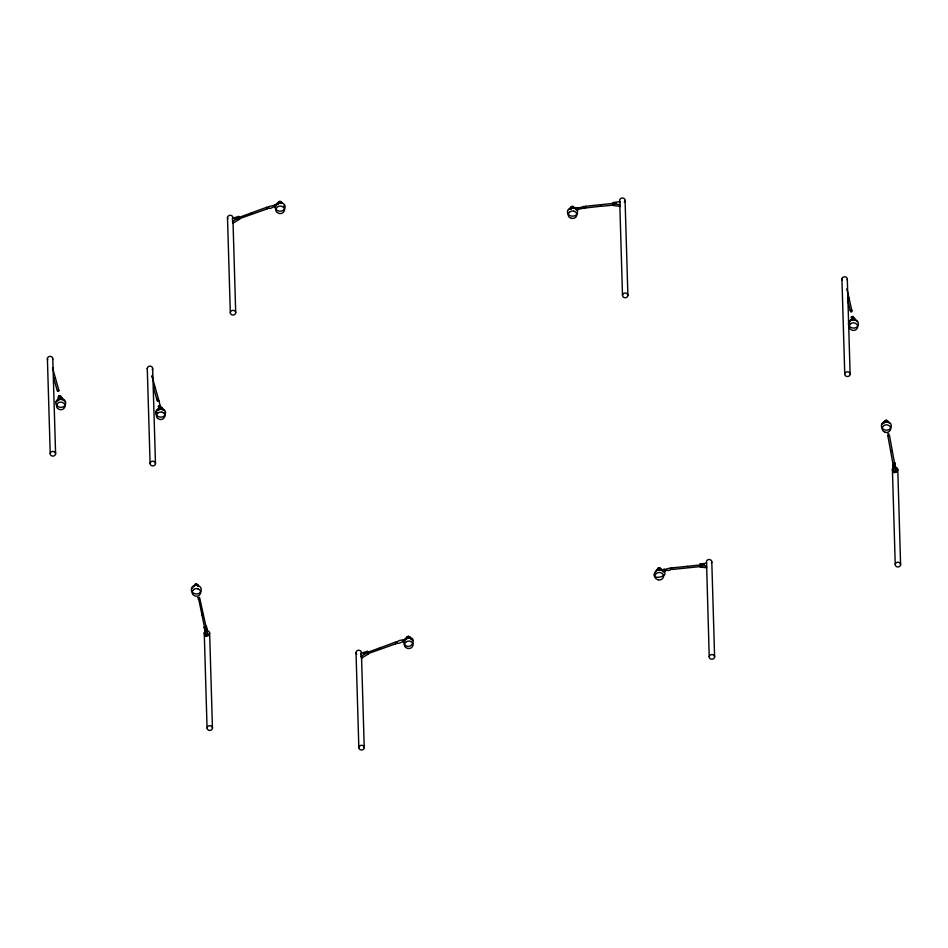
<?xml version="1.0" encoding="UTF-8"?>
<svg xmlns="http://www.w3.org/2000/svg" width="948" height="948" viewBox="0 0 948 948"><rect width="100%" height="100%" fill="white"/><g stroke="black" fill="none" stroke-linecap="round" stroke-linejoin="round"><path stroke-width="1.42" d="M60.198 398.231L62.213 398.231A2.026 1.766 -1.7 0 1 62.746 399.523M395.399 642.163L395.778 643.822L395.399 642.163L363.368 653.919M601.174 206.202L585.603 207.956L585.319 207.138M266.886 207.197L267.253 208.856L266.909 207.221L234.843 218.952M585.603 207.956L585.236 206.297L616.117 203.109M704.305 564.558L671.931 567.899L672.322 569.452L701.816 566.418M276.674 204.519L274.482 205.017L275.027 207.363C275.892 204.27 269.979 210.183 268.722 208.086M403.528 641.915C403.587 638.383 397.876 640.753 396.88 642.057C397.342 646.631 405.306 637.637 404.121 644.059C410.875 652.425 418.921 636.001 407.391 637.696C403.919 637.009 403.303 645.47 403.019 639.924C403.03 641.026 405.282 638.869 406.289 639.236M397.259 643.265L396.892 641.678M584.122 208.098L583.755 206.451L584.122 208.098L577.901 209.413L577.498 207.553L577.996 209.97L577.913 208.987M583.731 206.557L577.735 208.193M670.651 568.362L670.864 569.357M277.669 204.507L278.487 202.114A2.026 1.766 -1.7 0 1 280.49 201.663L281.402 202.149A2.145 1.872 -1.7 0 1 281.994 203.453M406.396 638.371L407.012 637.08A2.026 1.766 -1.7 0 1 409.003 636.629L409.927 637.115A2.145 1.872 -1.7 0 1 410.52 638.419M661.159 570.412L659.725 568.148A2.026 1.766 -1.7 0 0 657.734 568.599L657.189 569.416A2.145 1.872 -1.7 0 0 657.177 570.364M277.823 204.567L277.871 203.405M53.716 378.181L55.34 377.754L58.705 389.592L58.101 390.114L57.081 390.019L53.716 378.181L55.375 377.861L52.555 367.99M152.036 376.38L158.577 399.381L156.953 399.582M205.396 631.593L198.653 598.852M199.483 598.686L199.495 599.42L198.251 599.302M850.19 310.529L851.849 310.257L850.226 310.636L847.749 300.006M851.825 310.375L847.133 289.981M893.466 466.677L887.802 435.464M888.809 434.99L889.2 435.642L887.778 435.57M158.873 400.601L157.238 400.814L158.873 400.601L160.248 405.863L159.217 406.455L158.826 405.839M276.058 208.844L277.219 207.174A4.385 3.828 -1.7 0 1 281.414 206.226L283.334 207.197A4.23 3.697 -1.7 0 1 284.388 210.8L283.227 212.482A4.385 3.828 -1.7 0 1 279.032 213.43L277.112 212.459A4.385 3.828 -1.7 0 1 275.987 208.702M276.52 204.661L276.081 205.515A3.946 3.448 -1.7 0 0 275.927 206.427M404.606 640.481L405.708 638.905A4.183 3.662 -1.7 0 1 409.69 637.992L411.503 638.905A3.946 3.448 -1.7 0 1 412.534 640.481M655.317 572.035L656.407 570.459A4.183 3.662 -1.7 0 1 658.268 569.547M56.916 401.395L58.041 399.831A3.946 3.448 -1.7 0 1 59.89 398.978M192.432 588.056L192.882 587.203M56.714 404.772L57.911 403.125A4.23 3.697 -1.7 0 1 62.082 402.308L63.954 403.35A4.385 3.828 -1.7 0 1 64.867 407.048L63.67 408.695A4.23 3.697 -1.7 0 1 59.499 409.524L57.638 408.469A4.23 3.697 -1.7 0 1 56.785 404.926M156.598 414.56L157.783 412.913M158.766 408.292L158.529 408.718A2.026 1.766 -1.7 0 0 158.648 410.093M882.493 424.147L883.678 422.618M851.6 319.18L851.34 319.594A2.026 1.766 -1.7 0 0 851.221 320.057M851.766 319.168L851.541 319.547A1.742 1.517 -1.7 0 0 851.434 319.95M274.636 205.278L268.343 206.676L268.734 208.299M893.822 467.838L894.343 468.407M278.38 202.445L278.676 202.114A1.742 1.517 -1.7 0 1 280.418 201.711L281.224 202.149A1.943 1.695 -1.7 0 1 281.746 203.322M573.279 208.193A1.244 1.09 -1.7 0 0 573.042 206.474A1.244 1.09 -1.7 0 0 571.206 207.126L570.684 207.813A1.943 1.695 -1.7 0 0 570.862 209.058M569.535 212.091L568.373 213.762A4.23 3.697 -1.7 0 0 569.428 217.376L571.348 218.348M575.543 217.4L576.704 215.717A4.23 3.697 -1.7 0 0 575.649 212.103L573.73 211.131M405.732 642.14L404.583 643.81A4.23 3.697 -1.7 0 0 405.626 647.425L407.545 648.396A4.385 3.828 -1.7 0 0 411.752 647.448L412.901 645.778A4.23 3.697 -1.7 0 0 411.859 642.163L409.939 641.192A4.23 3.697 -1.7 0 0 405.922 642.128M157.238 410.342L157.913 409.619A3.946 3.448 -1.7 0 1 161.847 408.849L163.601 409.856A4.183 3.662 -1.7 0 1 164.205 410.614M193.558 589.609L192.361 591.268A4.385 3.828 -1.7 0 0 193.285 594.953L195.146 596.008A4.23 3.697 -1.7 0 0 199.317 595.19L200.514 593.543A4.385 3.828 -1.7 0 0 199.601 589.846L197.729 588.791M59.238 398.136L58.646 398.93A2.026 1.766 -1.7 0 0 58.551 399.392M59.38 398.184L58.847 398.871A1.742 1.517 -1.7 0 0 58.8 399.689M850.818 320.471L849.633 322A4.183 3.662 -1.7 0 0 849.42 322.924M850.688 323.754L849.432 325.365A4.385 3.828 -1.7 0 0 850.19 329.086L852.015 330.2A4.23 3.697 -1.7 0 0 856.222 329.513L857.478 327.901A4.385 3.828 -1.7 0 0 856.719 324.18L854.895 323.067A4.385 3.828 -1.7 0 0 850.498 323.766M612.894 203.702L613.38 202.517L619.838 201.64L620.442 206.439L613.403 205.479L612.894 203.702L619.933 204.673M613.403 205.479L613.392 203.239M706.13 566.086L706.651 567.864L700.134 566.975L699.612 565.198L700.098 564.013L706.556 563.124L709.223 656.869M851.814 316.727L852.418 317.331L852.809 316.502M887.743 433.757L888.347 434.362L888.738 433.532M158.766 405.732L159.074 409.406M851.754 316.62L851.375 317.568L853.461 317.236L852.785 316.383M232.414 221.429L239.299 217.305L239.808 219.083L232.935 223.207L232.331 218.407L238.754 216.345L239.299 217.305M360.939 656.395L367.824 652.271L368.334 654.049L361.449 658.173L360.844 653.373L367.279 651.312L368.334 654.049M891.037 450.75C889.497 452.137 893.774 451.177 891.677 450.608M850.854 311.228C849.372 312.2 852.916 312.082 851.861 311.122M237.972 219.213L267.253 208.856M367.883 653.682L395.778 643.822M60.316 397.425L60.34 397.413A1.244 1.09 -1.7 0 1 61.857 398.527M60.34 398.006L60.364 398.006A1.244 1.09 -1.7 0 1 61.727 398.563M848.045 298.17L848.851 298.146M276.674 204.661L274.529 204.958L274.932 206.806M274.505 205.574L276.129 205.195M575.27 208.122L577.451 207.624L575.27 208.264M577.474 208.169L575.851 208.548L576.372 210.338M662.569 570.032L670.473 567.947M663.09 571.834L664.714 571.454C663.387 569.132 668.838 571.668 670.852 569.594M403.03 640.54L404.642 640.161M58.527 396.916L60.589 396.513C59.807 393.858 56.37 398.16 59.191 399.618A3.211 2.808 -1.7 0 1 60.032 399.452M58.883 398.338L60.945 397.935C62.248 404.038 59.274 390.161 61.3 398.847M158.399 406.704L160.473 406.289L159.797 405.46M158.754 408.126L160.828 407.723L161.136 409.465M204.258 627.446L206.391 626.427L207.908 635.717L205.858 636.12L204.258 627.446L206.415 627.138L206.391 626.427M205.74 635.48L207.79 635.077M851.671 319.014L853.757 318.67A1.398 1.221 -1.7 0 1 854.338 318.978M892.755 463.904L894.876 462.944L896.156 472.282L894.094 472.614L892.755 463.904L894.9 463.667L894.876 462.944M893.988 471.974L896.061 471.642M157.735 399.12L158.577 399.381M613.7 205.064L601.162 206.332L600.783 204.649L601.008 205.254M60.779 398.184L60.103 398.634L61.075 398.634M699.612 565.198L706.651 566.157M853.508 318.386L854.93 319.014A2.026 1.766 -1.7 0 1 855.392 319.855M282.149 203.382L281.165 203.026A4.183 3.662 -1.7 0 0 277.183 203.939M660.4 569.547L662.214 570.459A3.946 3.448 -1.7 0 1 662.853 571.194M658.066 579.844L656.146 578.873A4.23 3.697 -1.7 0 1 655.104 575.258L656.253 573.587A4.385 3.828 -1.7 0 1 660.46 572.628L662.379 573.599A4.23 3.697 -1.7 0 1 663.422 577.214L662.273 578.884A4.23 3.697 -1.7 0 1 658.244 579.785M161.966 412.084L163.826 413.138A4.385 3.828 -1.7 0 1 164.739 416.836L163.554 418.483A4.23 3.697 -1.7 0 1 159.371 419.312L157.51 418.258M197.48 585.71L198.44 586.113M367.279 651.312L367.824 652.271M885.005 432.181L883.192 431.067A4.385 3.828 -1.7 0 1 882.434 427.347L883.69 425.735A4.23 3.697 -1.7 0 1 887.897 425.048L889.722 426.162A4.385 3.828 -1.7 0 1 890.48 429.882L889.212 431.494A4.385 3.828 -1.7 0 1 884.828 432.241M154.998 387.376L153.623 388.076M160.959 408.422L161.148 409.003L160.461 405.886M574.654 208.406L575.495 208.963M198.144 586.22A2.026 1.766 -1.7 0 0 197.611 584.928L196.852 584.406A2.145 1.872 -1.7 0 0 194.79 584.809L194.198 585.603A2.026 1.766 -1.7 0 0 194.15 586.528M410.271 638.288A1.943 1.695 -1.7 0 0 409.749 637.115L408.944 636.689A1.742 1.517 -1.7 0 0 407.19 637.08L406.728 637.803A1.943 1.695 -1.7 0 0 406.716 638.656M197.765 584.892L196.793 584.454A1.943 1.695 -1.7 0 0 194.956 584.821L194.423 585.509A1.742 1.517 -1.7 0 0 194.376 586.326M855.712 320.258L856.494 320.886A4.183 3.662 -1.7 0 1 857.063 321.68M889.354 423.021L887.636 421.967A3.946 3.448 -1.7 0 0 886.617 421.777M585.236 206.297L585.509 207.114M671.954 567.793L672.179 568.397M848.981 298.217L847.465 298.798M574.452 207.968L573.007 206.652A2.026 1.766 -1.7 0 0 571.004 207.102L570.459 207.92A2.145 1.872 -1.7 0 0 570.459 208.88M660.235 568.954L660.353 569.215A1.244 1.09 -1.7 0 0 659.144 567.816A1.244 1.09 -1.7 0 0 657.924 569.179C642.424 584.158 679.799 574.903 657.936 569.203A1.244 1.09 -1.7 0 1 658.279 568.717M281.129 202.73L281.141 202.754A1.244 1.09 -1.7 0 0 280.098 201.367A1.244 1.09 -1.7 0 0 278.676 202.434M661.313 570.234L661.111 569.57M687.632 566.371L687.869 567.39M661.111 570.198L664.181 569.12L664.714 571.454M380.136 647.982L380.338 648.989M152.071 375.384L152.794 378.868M619.411 204.602L619.921 206.368M613.38 202.517L613.889 204.294M700.098 564.013L700.608 565.79M367.303 652.034L367.812 653.812M361.449 656.099L361.958 657.876M232.924 221.133L233.433 222.91M153.6 387.969L156.93 399.701M661.171 569.464L661.325 570.068L660.969 569.013M158.861 408.221L158.387 406.289M59.226 399.037A1.398 1.221 -1.7 0 0 59.262 399.357L58.515 396.513M251.718 213.43L251.433 212.613L251.801 213.845M199.898 598.97L206.735 629.863M204.341 626.829L205.23 630.93M854.041 319.725L853.449 316.822M853.461 317.236L854.018 319.962M851.932 320.294L851.363 317.165M206.32 627.043L207.908 635.717M889.437 435.298L895.125 466.404M892.815 463.288L894.094 472.614M664.264 569.677L664.702 571.052M894.817 463.572L896.156 472.282M52.91 369.08L52.768 367.551M847.002 288.761L847.097 289.567M160.674 408.339L160.722 409.418M60.755 397.662L60.802 398.551M897.78 469.746L900.6 564.783A2.69 2.358 -1.7 0 1 896.37 566.549A2.69 2.358 -1.7 0 1 896.772 562.472A2.69 2.358 -1.7 0 1 900.6 564.783M892.412 469.379L895.232 564.416M847.311 279.293L850.131 374.341A2.69 2.358 -1.7 0 1 845.9 376.107A2.69 2.358 -1.7 0 1 846.291 372.031A2.69 2.358 -1.7 0 1 850.131 374.341M841.931 278.937L844.751 373.974M711.794 561.856L714.614 656.905A2.69 2.358 -1.7 0 1 710.538 658.919A2.69 2.358 -1.7 0 1 710.609 654.843A2.69 2.358 -1.7 0 1 714.614 656.905M625.076 200.36L627.896 295.409A2.69 2.358 -1.7 0 1 623.82 297.423A2.69 2.358 -1.7 0 1 623.879 293.347A2.69 2.358 -1.7 0 1 627.896 295.409M619.814 204.721L622.504 295.373M361.544 657.011L364.233 747.664A2.69 2.358 -1.7 0 1 360.157 749.678A2.69 2.358 -1.7 0 1 360.216 745.602A2.69 2.358 -1.7 0 1 364.233 747.664M356.021 652.591L358.842 747.64M233.018 222.045L235.708 312.698A2.69 2.358 -1.7 0 1 231.632 314.712A2.69 2.358 -1.7 0 1 231.703 310.636A2.69 2.358 -1.7 0 1 235.708 312.698M227.496 217.625L230.317 312.674M209.638 633.11L212.459 728.159A2.69 2.358 -1.7 0 1 208.299 730.055A2.69 2.358 -1.7 0 1 208.524 725.978A2.69 2.358 -1.7 0 1 212.459 728.159M205.763 633.086L205.858 636.12M204.247 632.92L207.067 727.969M152.664 368.594L155.484 463.643A2.69 2.358 -1.7 0 1 151.336 465.539A2.69 2.358 -1.7 0 1 151.562 461.463A2.69 2.358 -1.7 0 1 155.484 463.643M147.272 368.405L150.092 463.454M52.78 358.806L55.6 453.855A2.69 2.358 -1.7 0 1 51.453 455.751A2.69 2.358 -1.7 0 1 51.678 451.675A2.69 2.358 -1.7 0 1 55.6 453.855M47.4 358.617L50.22 453.665M162.381 409.169A1.742 1.517 -1.7 0 0 161.907 408.031L160.639 407.45A1.943 1.695 -1.7 0 1 161.101 407.604L162.084 408.019A2.026 1.766 -1.7 0 1 162.629 409.311M147.331 369.021A2.69 2.358 -1.7 0 1 150.448 366.177A2.69 2.358 -1.7 0 1 152.237 369.756M157.546 418.269A4.23 3.697 -1.7 0 1 156.657 414.714M157.83 413.091A4.23 3.697 -1.7 0 1 162.001 412.273M164.656 412.427A4.183 3.662 -1.7 0 1 164.466 413.352M160.567 407.759A1.244 1.09 -1.7 0 1 161.693 409.169M160.544 407.178A1.244 1.09 -1.7 0 1 161.67 408.588M158.837 409.856A1.742 1.517 -1.7 0 1 158.731 408.659M160.544 407.889A1.398 1.221 -1.7 0 1 161.243 408.067M161.741 408.517A1.398 1.221 -1.7 0 1 161.907 409.133A1.398 1.221 -1.7 0 0 161.729 408.256M160.544 407.628A1.398 1.221 -1.7 0 1 161.516 407.996M158.434 409.915A3.211 2.808 -1.7 0 1 159.122 409.489M162.321 409.607A3.211 2.808 -1.7 0 1 162.961 410.069M156.621 412.107A4.183 3.662 -1.7 0 1 156.799 411.183M657.9 570.317A2.654 2.323 -1.7 0 1 658.528 570.092M660.898 570.21A1.943 1.695 -1.7 0 0 660.436 568.622L659.63 568.184A1.742 1.517 -1.7 0 0 657.876 568.575L657.414 569.31A1.943 1.695 -1.7 0 0 657.402 570.151M658.777 568.314A1.398 1.221 -1.7 0 1 660.365 570.092M657.794 569.191A1.398 1.221 -1.7 0 1 658.433 568.445M706.746 563.005A2.69 2.358 -1.7 0 1 709.14 559.486A2.69 2.358 -1.7 0 1 711.415 563.029M660.341 569.784A1.244 1.09 -1.7 0 0 659.488 568.445A1.398 1.221 -1.7 0 1 660.377 570.352M657.936 569.167A1.398 1.221 -1.7 0 1 658.445 568.705M657.604 570.127A3.211 2.808 -1.7 0 1 658.386 569.843M660.057 569.855A3.211 2.808 -1.7 0 1 660.827 570.151M195.881 584.774A1.398 1.221 -1.7 0 0 195.015 585.331A1.244 1.09 -1.7 0 1 195.632 584.738M196.603 584.786A1.398 1.221 -1.7 0 1 197.445 585.378A1.244 1.09 -1.7 0 0 196.58 584.667M195.869 584.513A1.398 1.221 -1.7 0 0 194.861 585.366A1.244 1.09 -1.7 0 1 196.248 584.027A1.244 1.09 -1.7 0 1 197.374 585.437M196.603 584.525A1.398 1.221 -1.7 0 1 197.563 585.402M207.067 630.669A2.69 2.358 -1.7 0 1 209.212 634.271M205.479 635.006A2.69 2.358 -1.7 0 1 205.135 631.285M193.582 589.585A4.385 3.828 -1.7 0 1 197.907 588.732M197.611 584.88A1.742 1.517 -1.7 0 1 197.99 586.421M193.558 586.492A3.946 3.448 -1.7 0 1 194.411 585.947M888.312 422.476A2.026 1.766 -1.7 0 0 887.826 421.161L886.937 420.639A2.145 1.872 -1.7 0 0 884.863 420.971L884.235 421.753A2.026 1.766 -1.7 0 0 884.117 422.204M885.752 422.168A3.211 2.808 -1.7 0 0 884.946 422.393A1.398 1.221 -1.7 0 1 884.899 421.801M885.302 421.268A1.398 1.221 -1.7 0 1 887.269 421.362A1.244 1.09 -1.7 0 0 885.195 421.303M884.958 422.476A1.398 1.221 -1.7 0 1 884.887 421.54M885.053 421.244A1.398 1.221 -1.7 0 1 887.47 421.362A1.244 1.09 -1.7 0 0 886.297 420.248A1.244 1.09 -1.7 0 0 884.958 421.244M884.377 422.488A1.742 1.517 -1.7 0 1 884.46 421.67L885.029 420.995A1.943 1.695 -1.7 0 1 886.878 420.687L887.66 421.149A1.742 1.517 -1.7 0 1 888.086 422.287M895.327 467.21A2.69 2.358 -1.7 0 1 897.306 470.895M892.435 469.995A2.69 2.358 -1.7 0 1 893.36 467.767M883.678 423.329A3.211 2.808 -1.7 0 1 884.247 422.796M886.581 422.133A3.211 2.808 -1.7 0 1 887.399 422.275M884.567 422.109A3.946 3.448 -1.7 0 1 885.562 421.824M356.78 654.262A2.69 2.358 -1.7 0 1 356.673 651.086A2.69 2.358 -1.7 0 1 360.287 650.684A2.69 2.358 -1.7 0 1 361.022 653.8M407.391 637.447A1.244 1.09 -1.7 0 1 409.548 637.459M409.678 637.412A1.244 1.09 -1.7 0 0 408.458 636.321A1.244 1.09 -1.7 0 0 407.19 637.4A1.398 1.221 -1.7 0 1 409.809 637.66M407.119 638.596A1.398 1.221 -1.7 0 1 407.107 637.957M407.462 637.412A1.398 1.221 -1.7 0 1 409.666 637.625M407.107 638.324A1.398 1.221 -1.7 0 1 407.107 637.696M405.851 639.651A3.211 2.808 -1.7 0 1 406.372 639.07M407.83 638.348A3.211 2.808 -1.7 0 1 409.5 638.36M410.922 639.094A3.211 2.808 -1.7 0 1 411.42 639.675M280.928 202.41A1.398 1.221 -1.7 0 0 278.949 202.434A1.244 1.09 -1.7 0 1 281.129 203.31M281.153 202.659A1.398 1.221 -1.7 0 1 281.343 203.275M278.712 202.434A1.398 1.221 -1.7 0 1 281.295 203.322M227.84 218.81A2.69 2.358 -1.7 0 1 229.878 215.303A2.69 2.358 -1.7 0 1 232.781 218.265M278.202 203.69A1.943 1.695 -1.7 0 1 278.202 202.836M277.847 204.104A3.211 2.808 -1.7 0 1 278.522 203.654M279.305 203.382A3.211 2.808 -1.7 0 1 280.975 203.393M284.009 205.515A3.946 3.448 -1.7 0 1 284.127 206.427M855.143 319.749A1.742 1.517 -1.7 0 0 854.74 319.026L853.947 318.564A1.943 1.695 -1.7 0 0 853.473 318.481M842.18 280.134A2.69 2.358 -1.7 0 1 844.49 276.769A2.69 2.358 -1.7 0 1 847.157 279.897M851.707 319.974A3.946 3.448 -1.7 0 1 854.776 319.832M853.745 318.895A1.398 1.221 -1.7 0 1 854.077 319.026M853.698 318.184A1.244 1.09 -1.7 0 1 854.504 319.002M854.669 319.535A1.398 1.221 -1.7 0 1 854.693 319.855M853.71 318.765A1.244 1.09 -1.7 0 1 854.243 319.085M574.239 208.287A1.943 1.695 -1.7 0 0 573.718 207.126L572.912 206.688A1.742 1.517 -1.7 0 0 571.158 207.091M571.217 207.671A1.398 1.221 -1.7 0 0 571.229 208.892A2.654 2.323 -1.7 0 0 570.625 209.188M572.059 207.091A1.398 1.221 -1.7 0 1 573.777 207.932A1.398 1.221 -1.7 0 0 571.431 207.15M571.217 208.631A1.398 1.221 -1.7 0 1 571.206 207.399M620.442 202.007A2.69 2.358 -1.7 0 1 620.502 198.677A2.69 2.358 -1.7 0 1 624.305 198.689A2.69 2.358 -1.7 0 1 624.258 202.019M575.566 217.365A4.23 3.697 -1.7 0 1 571.514 218.289M569.724 212.079A4.23 3.697 -1.7 0 1 573.765 211.155M571.822 207.055A1.244 1.09 -1.7 0 1 573.67 208.003M569.689 208.963A4.183 3.662 -1.7 0 1 573.67 208.05M570.21 209.081A3.211 2.808 -1.7 0 1 570.874 208.631M62.414 399.783A1.742 1.517 -1.7 0 0 62.035 398.243L61.217 397.816A1.943 1.695 -1.7 0 0 60.257 397.793A1.398 1.221 -1.7 0 1 61.987 398.764A1.398 1.221 -1.7 0 0 60.305 398.136M47.696 359.813A2.69 2.358 -1.7 0 1 49.865 356.365A2.69 2.358 -1.7 0 1 52.661 359.411M58.018 400.684A3.211 2.808 -1.7 0 1 58.563 400.127M60.862 399.392A3.211 2.808 -1.7 0 1 61.691 399.511M60.933 398.895A3.946 3.448 -1.7 0 1 61.964 399.061L63.729 400.068A4.183 3.662 -1.7 0 1 64.689 401.715M275.181 205.799C273.593 211.594 283.322 213.276 284.981 208.027C286.569 202.232 276.828 200.561 275.181 205.799M567.615 210.8C566.027 216.582 575.756 218.265 577.415 213.016C579.003 207.233 569.262 205.55 567.615 210.8M56.027 401.632C54.178 407.32 63.729 409.773 65.483 404.346C67.32 398.658 57.781 396.205 56.027 401.632M155.899 411.42C154.062 417.108 163.601 419.561 165.355 414.134C167.192 408.446 157.652 405.993 155.899 411.42M191.579 588.222C189.742 593.91 199.281 596.363 201.035 590.936C202.872 585.248 193.333 582.795 191.579 588.222M201.723 614.707L203.346 614.505L201.723 614.707M57.39 390.908L59.013 390.695L57.39 390.908M58.74 396.288L60.376 396.074L58.823 396.169M197.942 597.714L199.578 597.501L197.942 597.714M848.744 322.202C846.671 327.842 856.139 330.579 858.082 325.223C860.168 319.583 850.688 316.845 848.744 322.202M881.652 424.277C879.578 429.918 889.046 432.655 890.99 427.299C893.063 421.659 883.595 418.921 881.652 424.277"/></g></svg>
